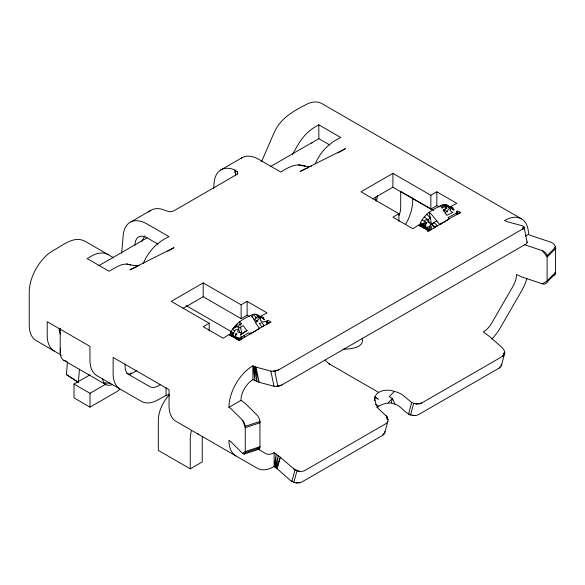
<?xml version="1.0" encoding="UTF-8"?>
<svg xmlns="http://www.w3.org/2000/svg" width="585" height="585" viewBox="0 0 585 585"><rect width="100%" height="100%" fill="white"/><g stroke="black" fill="none" stroke-linecap="round" stroke-linejoin="round"><path stroke-width="0.88" d="M230.029 335.629L230.146 333.896C233.547 324.668 242.153 319.308 250.724 315.41C253.744 313.377 257.766 313.94 260.106 316.595L267.096 312.88L247.126 301.348L241.137 304.807L203.192 282.899L171.237 301.348L209.181 323.256L209.181 331.037M419.745 226.095L419.862 224.362C423.262 215.134 431.869 209.781 440.447 205.876C443.459 203.851 447.481 204.414 449.828 207.061L456.812 203.346L436.841 191.814L430.853 195.273L392.908 173.365L360.952 191.814L398.897 213.722L398.897 221.503M77.637 382.151L66.441 374.561L67.443 361.918M78.383 382.656L79.45 369.113M134.996 245.298L135.135 243.557A16.943 9.784 60 0 1 147.076 237.817L158.06 244.157M213.635 188.436L214.066 183.003A33.893 19.568 60 0 1 235.09 170.074L237.4 171.829L237.4 174.323M234.899 172.633L235.031 170.893M66.193 361.062A16.943 9.784 -60 0 1 61.813 358.532L60.613 355.885L60.204 352.543L60.577 348.126M235.974 455.964A33.893 19.568 -60 0 1 228.954 440.447A16.943 9.784 0 0 1 231.645 442.472L242.526 453.353A5.645 2.303 71.6 0 0 245.254 452.666L245.254 426.355A5.645 2.303 71.6 0 0 242.526 420.213L231.645 409.332A16.943 9.784 0 0 0 228.954 407.306A33.893 19.568 -60 0 1 252.917 365.8L256.018 367.117L270.877 371.102L274.774 371.153A5.645 2.303 -11.6 0 0 278.731 369.83L522.368 229.166A5.645 2.303 -11.6 0 0 524.065 227.229L522.5 225.825L507.641 221.847L504.541 220.523A33.893 19.568 -60 0 1 528.504 234.358A16.943 9.784 0 0 0 532.014 235.916L550.858 242.197A5.645 3.993 45 0 1 555.582 247.192L555.582 273.495L547.114 281.97A5.645 3.993 45 0 1 542.383 283.813L523.538 277.531A33.893 19.568 0 0 1 516.526 274.423A16.943 9.784 -60 0 1 513.016 286.233L491.788 322.993A16.943 9.784 -60 0 1 483.32 331.936L489.521 336.455L502.449 347.929L504.541 350.956L504.789 352.565A8.475 5.989 15 0 1 502.252 356.514L421.741 402.999A8.475 5.989 15 0 1 415.811 403.942L411.664 402.538L404.359 396.359A16.943 11.985 15 0 0 394.319 391.423C387.153 388.528 373.596 390.451 374.678 400.74M245.254 452.666L259.93 447.774L259.93 421.463A5.645 2.303 71.6 0 0 257.203 415.321L246.322 404.44A33.893 19.568 0 0 0 240.932 400.389L228.954 407.306M241.349 339.812L241.634 336.77M431.138 229.517L431.423 226.475L427.745 231.426M547.114 281.97L547.114 255.66A5.645 3.993 45 0 0 542.383 250.672L524.401 244.676M121.665 253.232L123.201 235.462A33.893 19.568 60 0 1 147.076 223.982L169.043 236.669C157.233 241.956 148.049 251.704 143.193 263.652M131.135 372.769L130.477 373.932L129.651 374.086A16.943 9.784 -60 0 1 126.674 373.296M385.003 431.511A8.475 5.989 15 0 1 382.458 435.459L301.955 481.938A8.475 5.989 15 0 1 296.017 482.881L293.867 482.369L290.175 480.27L277.239 468.797L280.339 457.229L274.138 452.702A16.943 9.784 -60 0 1 265.663 453.543L257.02 448.549M291.878 481.477L294.979 469.901L280.339 457.229L276.222 467.949L277.239 468.797M293.867 482.369L296.968 470.793L294.979 469.901M386.619 418.392L387.058 416.739L380.162 410.326A16.943 11.985 15 0 1 375.541 402.261L374.875 399.05M376.806 407.445C380.952 404.454 386.085 402.721 391.219 402.999L392.455 398.37L389.208 396.725L394.319 391.423M384.681 433.039L387.782 421.471M411.664 402.538L408.564 414.107C411.613 415.759 415.489 416.22 418.641 414.575L499.144 368.089A8.475 5.989 15 0 0 501.689 364.141L500.84 365.457M410.553 414.999L413.661 403.431M502.99 356.74L504.102 352.609M501.367 365.676L504.467 354.101M252.135 317.787L253.305 314.335L256.42 318.138L258.797 317.626L255.703 314.108M441.85 208.253L443.02 204.801M261.619 161.467L272.603 136.144A169.453 138.36 -60 0 1 274.643 131.603C280.42 118.777 292.8 111.326 304.836 105.227A33.893 19.568 -60 0 1 321.787 103.552L521.484 218.848M315.256 163.88C320.017 152.129 329.26 142.747 340.784 137.512L318.818 124.832L314.825 127.135A33.893 19.568 -60 0 0 297.875 145.021L292.493 154.352M209.181 323.256L203.192 326.715L223.163 338.24L230.146 333.896L238.344 339.3L239.097 337.918M427.145 231.024L431.467 224.04L436.966 220.808M141.716 241.327L144.897 235.828M522.368 229.166L523.897 226.651M238.446 340.294L241.21 336.587M254.365 320.032L256.318 317.004M443.598 211.258L447.496 205.203L447.876 205.657L445.419 204.582M382.458 435.459L383.731 433.485M502.252 356.514L504.789 352.565M499.144 368.089L499.992 366.773M240.589 335.154L241.751 333.574L247.25 330.342M255.228 323.015L261.1 316.339L263.601 317.779L262.219 317.845L264.376 319.161L264.391 319.761L259.784 316.39L257.678 315.98L260.625 318.723L260.223 320.105L262.789 322.108L264.998 321.348L267.63 322.167L266.943 320.734L268.595 320.66L271.089 322.101L261.934 326.891L239.133 340.55L229.152 334.781M444.944 213.481L450.823 206.805L453.316 208.245L451.934 208.311C449.295 205.905 445.36 206.059 442.465 207.894L440.447 205.876M388.038 403.036L392.455 398.37L394.919 404.111C401.339 405.946 404.454 413.354 410.926 414.677M547.114 255.66L555.582 247.192M398.897 213.722L392.908 217.181L412.878 228.713L419.862 224.362L425.829 228.296M242.526 453.353L245.349 451.569L260.025 446.677L257.203 448.461A5.645 2.303 71.6 0 0 259.93 447.774M554.353 273.21L555.75 272.361L547.275 280.829L542.383 283.813M130.886 221.905L150.828 210.359M98.88 265.641L146.967 237.883M270.833 166.367L311.827 142.696M329.801 145.007L318.818 138.667L314.825 140.97A16.943 9.784 -60 0 0 311.725 143.23M337.903 152.999L345.764 148.473L300.149 171.434L305.392 168.955M167.734 251.25L174.023 247.623L129.921 269.817L136.583 266.906M182.929 308.434L203.192 296.734L241.137 318.642L247.126 315.183L249.429 316.514M372.645 198.9L392.908 187.207L430.853 209.108L436.841 205.649L439.145 206.98M119.764 389.391A19.773 11.415 -60 0 1 116.144 392.03L89.988 407.131L74.01 397.91L74.01 384.074L90.17 374.744M74.01 384.074L89.988 393.296L106.141 383.972M130.609 374.151L136.89 370.532M160.561 384.535L158.316 385.829A16.943 9.784 -60 0 1 149.84 386.67L128.62 374.415A16.943 9.784 -60 0 1 125.11 366.656L125.11 363.965M525.505 236.091L528.504 234.358M256.018 367.117L259.118 382.276L254.994 366.788L257.078 381.617L253.963 366.349L255.001 380.733L252.917 365.8L252.917 379.636L259.118 382.276L273.977 386.254L277.875 386.312A5.645 2.303 -11.6 0 0 281.831 384.981L525.469 244.318A5.645 2.303 -11.6 0 0 527.165 242.387L524.065 227.229M169.094 395.175A25.418 14.676 -60 0 0 158.316 420.418L158.316 450.399L190.264 468.841L202.249 461.923L202.249 436.49M220.728 170.001L242.716 157.343M169.555 394.795A8.475 4.892 0 0 0 166.06 395.431L158.316 399.665A33.893 19.568 -60 0 1 141.365 401.347L120.144 389.091A33.893 19.568 -60 0 1 113.124 373.574L113.124 357.435L169.043 389.72L169.043 405.858A33.893 19.568 -60 0 0 176.063 421.375L257.195 468.219A33.893 19.568 -60 0 0 274.138 466.537L276.222 467.949L278.299 455.525L275.184 467.196L276.23 454.011L274.138 466.537L274.138 452.702M306.138 168.626L308.317 167.763M245.254 426.355L259.93 421.463M244.523 454.004L259.199 449.112M273.341 371.307L278.731 369.83M276.442 386.466L281.831 384.981M415.811 403.942L421.741 402.999M296.017 482.881L299.41 482.347M311.476 166.184L309.151 166.542L303.871 166.082L305.582 166.403M305.56 166.381C296.77 162.447 288.112 167.317 280.873 172.1L258.906 159.42A33.893 19.568 60 0 0 240.662 158.615M139.23 265.553L136.086 265.773L138.053 265.685L133.446 265.414L126.74 264.01L122.09 264.537L117.117 266.643L109.132 271.257L87.165 258.57L91.158 256.267A33.893 19.568 -60 0 1 108.101 254.585M342.788 349.223C349.377 349.106 364.733 348.287 362.173 338.145M102.346 378.422L103.75 382.744L110.667 383.365M412.505 415.05L414.867 415.613M296.968 470.793L299.118 471.313A8.475 5.989 15 0 0 305.056 470.369L385.559 423.884A8.475 5.989 15 0 0 388.104 419.935L387.058 416.739M298.489 164.853L302.555 165.906M126.74 264.01L130.813 265.056M425.895 224.479L420.6 223.097L423.313 225.525M233.532 333.318L230.878 332.631L232.918 334.452M235.294 333.779L237.057 334.24M391.219 402.999L394.919 404.111M374.451 397.478L378.612 399.306L374.941 396.674M293.275 468.695L299.118 471.313M443.752 209.642L447.598 211.858M433.77 210.505L400.696 191.405L400.696 207.551A16.943 9.784 -60 0 1 399.087 215.397M418.867 225.254L428.856 231.017L452.417 216.918L460.804 212.567L458.311 211.126L456.666 211.207L457.353 212.64L448.176 217.532L449.353 218.688L444.827 221.795L439.51 224.369L431.43 214.264L429.244 212.34L431.467 224.04L434.83 228.07M254.036 319.176L257.875 321.392M325.158 360.155L328.69 363.563L378.612 392.381M375.49 404.418L378.612 406.224M113.468 257.685L84.862 241.174C73.564 235.345 62.617 245.7 53.213 250.504A33.893 19.568 -60 0 0 29.25 292.01L29.25 325.15A33.893 19.568 -60 0 0 36.27 340.667L61.396 355.175M185.979 305.48L234.029 333.216M241.115 337.311L242.687 338.218M63.714 360.294L105.651 384.513M66.441 374.561L77.3 381.442M424.271 216.794L427.964 219.96L427.84 222.183L430.94 223.207L430.779 225.123L428.571 226.914L425.244 227.192L425.807 224.662L423.496 222.87L426.787 223.397L424.403 221.349L425.405 219.887L427.964 219.96L430.333 217.73L426.67 214.242M234.548 326.32L235.645 327.073L238.351 326.379L239.806 327.958L243.119 325.516L246.877 330.708L240.691 334.949L241.225 332.741L237.766 332.112L238.241 329.494L235.345 329.903L231.645 336.221L230.556 335.161L233.005 333.962L233.21 336.251L234.146 337.669L236.413 333.772L235.528 336.726L239.397 338.474L248.574 332.777L249.788 333.903L255.111 331.322L259.63 328.222C255.667 324.697 254.936 318.708 250.724 315.41M422.195 219.806L426.619 222.98M328.69 363.563L330.152 364.609M234.687 330.927L232.479 329.34L235.645 327.073L236.662 324.909L240.011 324.946L241.715 323.798L239.528 321.874L240.164 325.216M424.666 226.739L428.066 229.773M234.951 336.273L238.344 339.3M554.66 247.053L555.75 248.442L547.275 256.91L542.383 250.672M243.857 335.863L244.691 337.026M440.278 223.177L441.039 224.399M250.563 332.711L251.316 333.933M385.764 415.291L388.104 419.935M259.396 421.105L260.025 422.758L245.349 427.65L242.526 420.213M428.227 219.119L429.529 223.185M237.729 326.211L239.806 332.719M526.997 241.81L527.165 242.387M522.866 227.609L523.231 229.393M274.774 371.153L277.875 386.312M270.877 371.102L273.977 386.254M240.479 326.891L241.751 333.574M235.09 170.074L235.645 175.741M456.812 211.126L456.812 214.585M436.841 191.814L436.841 205.649M430.853 195.273L430.853 209.108M412.681 197.942L412.681 200.633A33.893 19.568 -60 0 1 405.661 224.252M392.908 173.365L392.908 187.207M375.731 197.174L375.731 200.779M318.818 124.832L318.818 138.667M267.096 320.66L267.096 324.119M247.126 301.348L247.126 315.183M241.137 304.807L241.137 318.642M203.192 282.899L203.192 296.734M190.264 468.841L190.264 438.867A25.418 14.676 -60 0 1 191.507 430.567M166.06 387.65L166.06 395.431M89.988 393.296L89.988 407.131M60.204 352.543L60.204 328.448A11.298 6.523 -60 0 0 60.394 330.335M112.561 384.455A16.943 9.784 -60 0 1 103.75 382.744M148.722 212.026A33.893 19.568 60 0 1 165.197 210.432L168.575 211.565A5.645 3.261 0 0 0 174.03 210.724L235.938 174.981A5.645 3.261 0 0 0 237.4 171.829M555.582 273.495A5.645 3.993 45 0 1 552.123 275.601M240.932 400.389A16.943 9.784 -60 0 1 252.917 379.636M377.464 195.653A16.943 9.784 -60 0 1 376.221 201.211M198.82 434.37A33.893 19.568 -60 0 1 197.284 433.624M119.406 388.572A33.893 19.568 -60 0 1 118.199 387.972L96.978 375.716A33.893 19.568 -60 0 1 89.958 360.199L89.958 346.364L47.224 321.692L47.224 335.527A33.893 19.568 -60 0 0 54.244 351.044M60.445 334.02A16.943 9.784 -60 0 1 59.202 328.609M526.917 278.336A33.893 19.568 -60 0 1 521.484 291.125L500.263 327.885A33.893 19.568 -60 0 1 491.905 338.978M424.907 225.956L423.862 228.135L422.926 226.717L422.721 224.428L420.271 225.627L421.361 226.695L422.721 224.428L424.907 225.956M450.699 209.174L449.938 210.578L452.878 212.435L446.691 215.346L443.642 209.744L446.947 208.362L445.828 206.593L443.203 205.891L444.373 204.991L447.401 206.454L450.699 209.174M240.581 339.241L239.133 340.55L238.168 339.256L237.795 337.362L235.755 337.794L236.64 339.11L240.581 339.241M430.304 229.715L428.856 231.017L427.884 229.722L427.511 227.828L425.471 228.26L426.355 229.576L430.304 229.715M452.439 208.933L452.059 209.269L454.106 210.227L454.092 209.627L451.934 208.311L452.439 208.933M434.238 222.636L431.92 224.26L434.904 227.031L437.207 225.7L434.238 222.636M264.23 325.567L261.934 326.891L259.33 323.615L261.649 322.562L264.23 325.567M459.174 213.05L457.017 214.278L455.839 213.393L459.174 213.05M269.451 322.576L267.689 323.593L266.504 322.737L269.451 322.576"/></g></svg>
